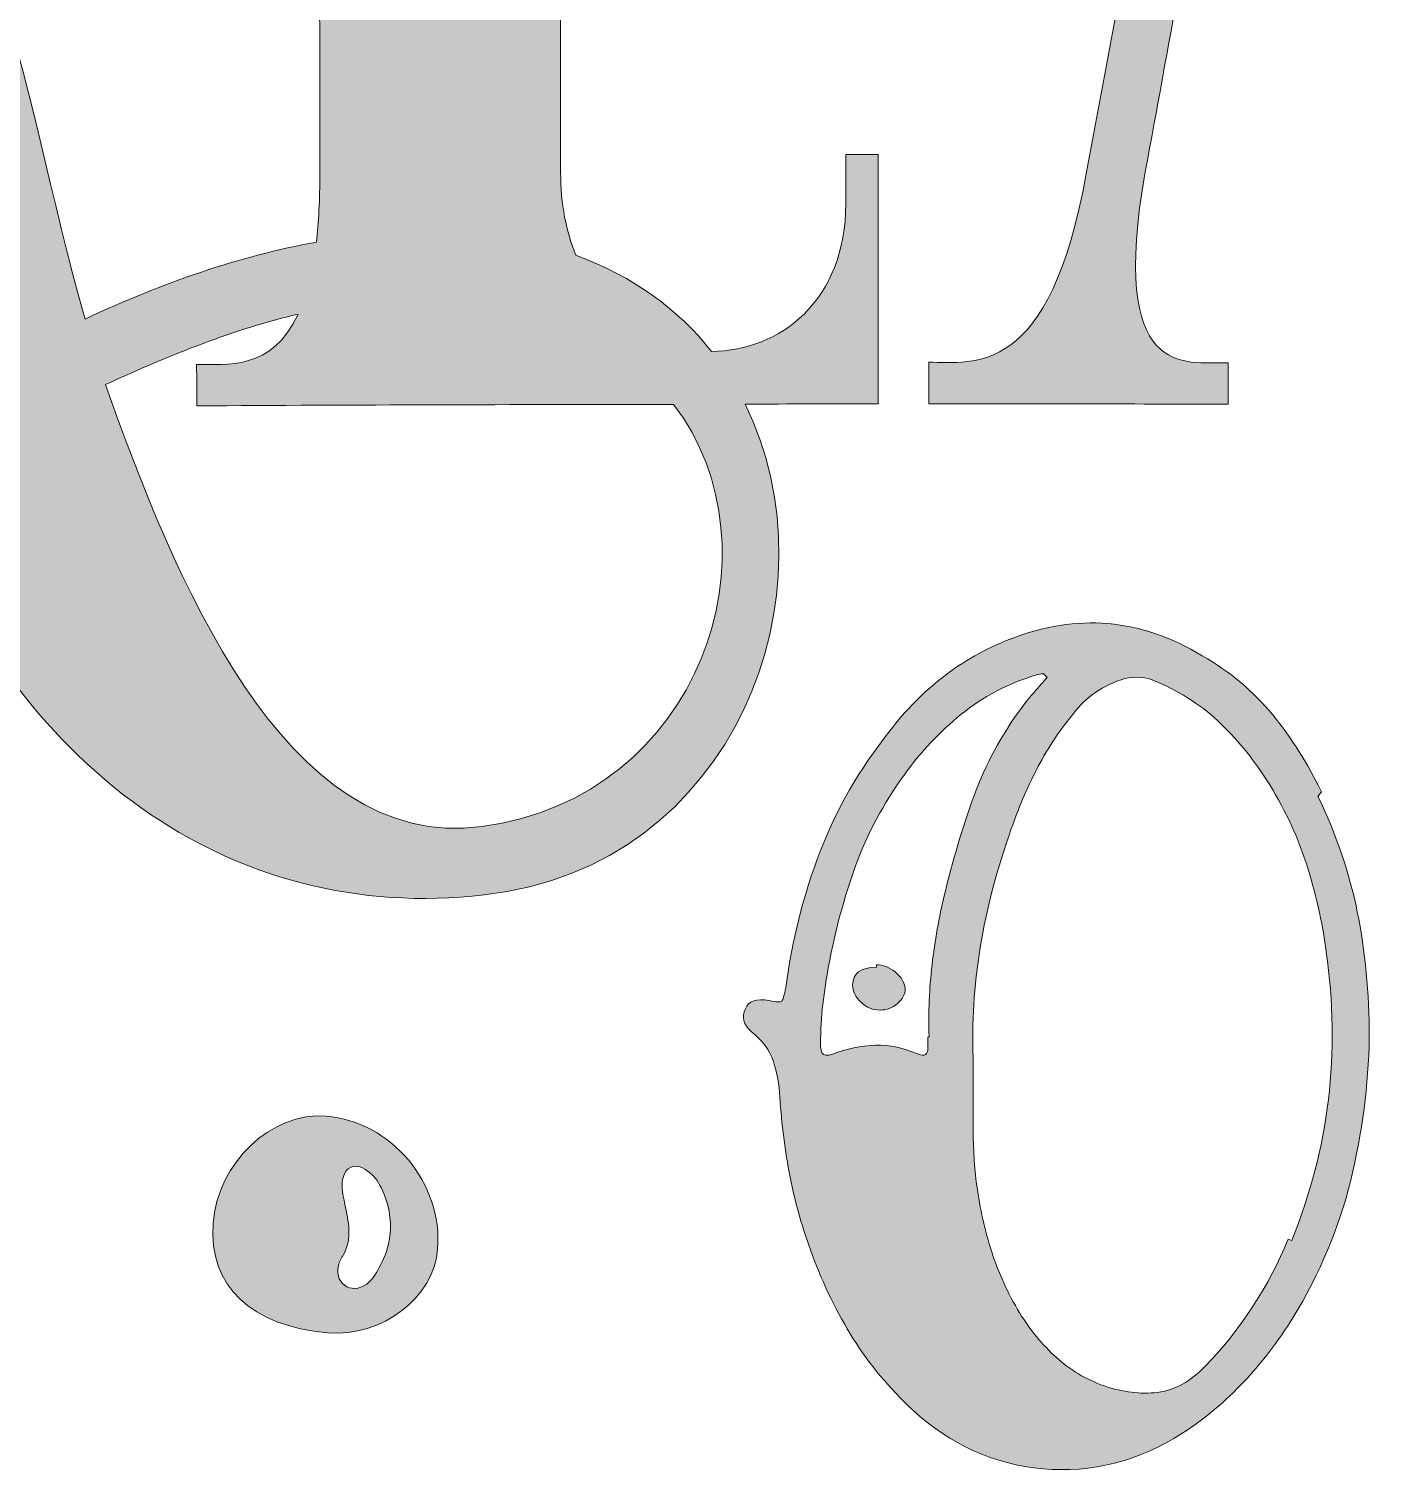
# Model space of a CAD drawing. Header units: inches. Extents: x 29 to 1051, y -1025 to -55.
# Drawn here: x 410.3 to 543.4, y -632 to -490.9 of the extents above; entities that cross this region are included whole.
import ezdxf

# ---------------------------------------------------------------- set-up
doc = ezdxf.new("R2010")
doc.units = ezdxf.units.IN
doc.header["$MEASUREMENT"] = 0
doc.layers.add('Layer 1', color=7, linetype='Continuous')

# ---------------------------------------------------------------- blocks, each defined once
blk = doc.blocks.new('block 2')
at = {"layer": 'Layer 1', "true_color": 0x71020c}
h = blk.add_hatch(color=16, dxfattribs=at)
h.dxf.hatch_style = 2
edge = h.paths.add_edge_path()
edge.add_spline(control_points=[(288.37, -583.17), (331.21, -579.52), (361.75, -558.1), (398.87, -535.97), (408.8, -563.16), (430.14, -578.39), (454.83, -575.52), (479.39, -572.84), (489.45, -545.86), (480.35, -527.54), (484.68, -527.53), (489.02, -527.5), (493.35, -527.5), (493.35, -519.38), (493.35, -511.25), (493.35, -503.13), (492.3, -503.13), (491.24, -503.13), (490.19, -503.13), (490.19, -504.73), (490.19, -506.32), (490.19, -507.91), (490.19, -517.43), (483.76, -522.34), (477.07, -522.38), (473.87, -518.35), (469.46, -515.05), (463.79, -512.99), (462.87, -510.7), (462.31, -508.02), (462.31, -504.87), (462.3, -493.34), (462.29, -481.8), (462.29, -470.26), (476.53, -470.42), (476.14, -474.26), (476.34, -484.77), (477.46, -484.76), (478.58, -484.76), (479.7, -484.76), (479.7, -473.53), (479.7, -462.31), (479.69, -451.08), (478.57, -451.08), (477.45, -451.09), (476.33, -451.09), (476.13, -461.61), (476.53, -465.41), (462.28, -465.73), (462.26, -436.37), (462.25, -407.01), (462.23, -377.65), (462.21, -354.94), (490.17, -354.75), (490.18, -374.38), (490.18, -377.48), (490.18, -379.16), (490.18, -379.63), (491.24, -379.63), (492.29, -379.63), (493.35, -379.63), (493.35, -371.35), (493.35, -363.07), (493.35, -354.79), (471.07, -354.8), (448.79, -355.08), (426.52, -355.63), (426.52, -356.98), (426.52, -358.33), (426.52, -359.68), (430.89, -359.57), (438.62, -357.74), (438.64, -378), (438.68, -420.41), (438.73, -462.59), (438.77, -505), (438.78, -507.57), (438.65, -509.78), (438.43, -511.7), (430.94, -513.07), (423.52, -515.62), (415.84, -519.22), (409.08, -496.24), (408.05, -469.36), (384.69, -461.09), (412.76, -452.03), (421.02, -404.04), (407.9, -377.05), (401.34, -363.94), (389.63, -358.42), (377.34, -357.76), (373.18, -357.47), (369.22, -357.64), (365.06, -357.84), (351.79, -358.47), (338.51, -359.19), (325.25, -360.01), (325.25, -361.33), (325.26, -362.65), (325.26, -363.98), (329.81, -363.7), (337.53, -361.61), (337.59, -381.53), (337.7, -423.13), (337.81, -464.74), (337.92, -506.35), (337.98, -526.26), (330.27, -524.73), (325.72, -524.81), (325.72, -526.13), (325.73, -527.46), (325.73, -528.78), (341.67, -528.54), (357.61, -528.33), (373.56, -528.16), (373.55, -526.82), (373.55, -525.48), (373.55, -524.14), (369, -524.2), (361.29, -525.94), (361.25, -505.92), (361.21, -491.87), (361.18, -477.82), (361.15, -463.77), (363.39, -463.72), (365.63, -463.66), (367.88, -463.6), (383.51, -464.6), (390.93, -515.16), (396.48, -529.83), (360.16, -551.51), (329.8, -572.97), (287.95, -576.71), (241.37, -580.6), (225.38, -528.6), (253.53, -504.14), (261.8, -496.82), (273.65, -494.29), (288.5, -501.48), (290.28, -502.35), (291.86, -503.23), (293.65, -504.34), (291.29, -507.64), (291.89, -511.78), (293.88, -514.74), (299.24, -522.72), (309.09, -513.95), (304.52, -505.92), (301.74, -501.11), (296, -498.03), (291.64, -495.85), (274.22, -487.36), (260, -490.49), (250.16, -499.01), (217.87, -527.26), (235.86, -587.52), (288.37, -583.17)], knot_values=[0, 0, 0, 0, 1, 1, 1, 2, 2, 2, 3, 3, 3, 4, 4, 4, 5, 5, 5, 6, 6, 6, 7, 7, 7, 8, 8, 8, 9, 9, 9, 10, 10, 10, 11, 11, 11, 12, 12, 12, 13, 13, 13, 14, 14, 14, 15, 15, 15, 16, 16, 16, 17, 17, 17, 18, 18, 18, 19, 19, 19, 20, 20, 20, 21, 21, 21, 22, 22, 22, 23, 23, 23, 24, 24, 24, 25, 25, 25, 26, 26, 26, 27, 27, 27, 28, 28, 28, 29, 29, 29, 30, 30, 30, 31, 31, 31, 32, 32, 32, 33, 33, 33, 34, 34, 34, 35, 35, 35, 36, 36, 36, 37, 37, 37, 38, 38, 38, 39, 39, 39, 40, 40, 40, 41, 41, 41, 42, 42, 42, 43, 43, 43, 44, 44, 44, 45, 45, 45, 46, 46, 46, 47, 47, 47, 48, 48, 48, 49, 49, 49, 50, 50, 50, 51, 51, 51, 52, 52, 52, 52], degree=3, periodic=1)
edge = h.paths.add_edge_path()
edge.add_spline(control_points=[(436.64, -518.75), (434.04, -524.33), (429.64, -523.64), (426.73, -523.66), (426.73, -525.01), (426.74, -526.36), (426.74, -527.71), (442.27, -527.61), (457.81, -527.59), (473.35, -527.56), (484.15, -541.74), (476.01, -565.96), (454.62, -568.84), (435.27, -571.48), (424.37, -544.11), (417.82, -525.63), (424.28, -522.64), (430.52, -520.18), (436.64, -518.75)], knot_values=[0, 0, 0, 0, 1, 1, 1, 2, 2, 2, 3, 3, 3, 4, 4, 4, 5, 5, 5, 6, 6, 6, 6], degree=3, periodic=1)
edge = h.paths.add_edge_path()
edge.add_spline(control_points=[(377.95, -455.33), (373.01, -459.47), (366.88, -458.44), (361.14, -458.59), (361.07, -432.53), (361.01, -406.47), (360.95, -380.41), (360.94, -373.82), (361.72, -369.54), (363.1, -366.89), (365.66, -361.12), (372.2, -360.58), (376.56, -362.99), (396.01, -373.53), (395.92, -440.07), (377.95, -455.33)], knot_values=[0, 0, 0, 0, 1, 1, 1, 2, 2, 2, 3, 3, 3, 4, 4, 4, 5, 5, 5, 5], degree=3, periodic=1)
h = blk.add_hatch(color=16, dxfattribs=at)
h.dxf.hatch_style = 2
edge = h.paths.add_edge_path()
edge.add_spline(control_points=[(597.73, -523.95), (593.19, -523.9), (585.68, -525.51), (583.14, -505.3), (576.17, -455.52), (569.18, -405.61), (562.17, -355.61), (550.47, -355.33), (538.97, -355.12), (527.27, -354.98), (527.27, -356.25), (527.27, -357.52), (527.27, -358.8), (534.01, -358.88), (540.35, -361.37), (538.56, -371.35), (530.26, -415.76), (521.99, -460.27), (513.73, -504.83), (510.16, -525.12), (502.65, -523.44), (498.3, -523.44), (498.3, -524.79), (498.3, -526.15), (498.3, -527.5), (507.99, -527.5), (517.87, -527.52), (527.56, -527.55), (527.56, -526.2), (527.56, -524.84), (527.56, -523.49), (523.21, -523.48), (515.9, -525.13), (519.46, -504.84), (520.59, -498.72), (521.71, -492.6), (522.83, -486.47), (535.5, -485.57), (546.57, -488.05), (558.24, -494.58), (558.69, -498.08), (559.15, -501.57), (559.61, -505.07), (562.35, -525.33), (554.84, -523.61), (550.49, -523.59), (550.49, -524.94), (550.49, -526.29), (550.49, -527.64), (566.3, -527.72), (581.72, -527.83), (597.73, -527.97), (597.73, -526.63), (597.73, -525.29), (597.73, -523.95)], knot_values=[0, 0, 0, 0, 1, 1, 1, 2, 2, 2, 3, 3, 3, 4, 4, 4, 5, 5, 5, 6, 6, 6, 7, 7, 7, 8, 8, 8, 9, 9, 9, 10, 10, 10, 11, 11, 11, 12, 12, 12, 13, 13, 13, 14, 14, 14, 15, 15, 15, 16, 16, 16, 17, 17, 17, 18, 18, 18, 18], degree=3, periodic=1)
edge = h.paths.add_edge_path()
edge.add_spline(control_points=[(524.03, -480.27), (530.11, -447.36), (536.21, -414.48), (542.32, -381.67), (547.31, -417.03), (552.29, -452.37), (557.26, -487.67), (546.78, -482.33), (535.31, -479.61), (524.03, -480.27)], knot_values=[0, 0, 0, 0, 1, 1, 1, 2, 2, 2, 3, 3, 3, 3], degree=3, periodic=1)
h = blk.add_hatch(color=16, dxfattribs=at)
h.dxf.hatch_style = 2
edge = h.paths.add_edge_path()
edge.add_spline(control_points=[(509.47, -631.62), (514.24, -632.05), (518.77, -630.9), (523.05, -628.18), (525.31, -626.71), (527.33, -625.01), (529.11, -623.11), (530.9, -621.2), (532.5, -619.12), (533.9, -616.87), (536.54, -612.52), (538.42, -608.03), (539.55, -603.4), (540.68, -598.78), (541.28, -594.13), (541.36, -589.46), (541.36, -585.11), (540.97, -581.01), (540.19, -577.16), (539.41, -573.31), (538.13, -569.56), (536.35, -565.91), (536.35, -565.91), (536.69, -565.44), (536.69, -565.44), (535.37, -562.72), (533.78, -560.21), (531.92, -557.92), (530.05, -555.63), (527.75, -553.7), (525.03, -552.15), (519.05, -548.49), (512.79, -547.95), (506.26, -550.51), (503.85, -551.45), (501.67, -552.67), (499.73, -554.19), (497.78, -555.7), (496.03, -557.47), (494.48, -559.49), (491.52, -563.23), (489.25, -567.17), (487.66, -571.33), (486.06, -575.49), (484.95, -579.9), (484.33, -584.56), (484.18, -585.35), (484.04, -585.79), (483.93, -585.91), (483.81, -586.02), (483.4, -586.01), (482.7, -585.85), (481.46, -585.62), (480.68, -585.89), (480.37, -586.67), (479.98, -587.44), (480.17, -588.18), (480.95, -588.88), (482.04, -589.74), (482.76, -590.71), (483.11, -591.8), (483.46, -592.88), (483.67, -594.05), (483.75, -595.3), (483.91, -597.94), (484.24, -600.54), (484.74, -603.11), (485.25, -605.67), (485.97, -608.2), (486.9, -610.69), (487.99, -613.64), (489.33, -616.38), (490.92, -618.91), (492.52, -621.44), (494.44, -623.75), (496.7, -625.85), (500.43, -629.27), (504.68, -631.19), (509.47, -631.62)], knot_values=[0, 0, 0, 0, 1, 1, 1, 2, 2, 2, 3, 3, 3, 4, 4, 4, 5, 5, 5, 6, 6, 6, 7, 7, 7, 8, 8, 8, 9, 9, 9, 10, 10, 10, 11, 11, 11, 12, 12, 12, 13, 13, 13, 14, 14, 14, 15, 15, 15, 16, 16, 16, 17, 17, 17, 18, 18, 18, 19, 19, 19, 20, 20, 20, 21, 21, 21, 22, 22, 22, 23, 23, 23, 24, 24, 24, 25, 25, 25, 26, 26, 26, 26], degree=3, periodic=1)
edge = h.paths.add_edge_path()
edge.add_spline(control_points=[(514.3, -555.94), (515.08, -555.35), (516.01, -554.87), (517.1, -554.48), (518.11, -554.17), (519.12, -554.17), (520.14, -554.48), (522.62, -555.49), (524.76, -556.83), (526.55, -558.5), (528.34, -560.17), (529.93, -562.1), (531.33, -564.28), (532.96, -566.84), (534.25, -569.54), (535.18, -572.38), (536.11, -575.22), (536.77, -578.12), (537.16, -581.07), (538.56, -590.94), (537.43, -600.35), (533.78, -609.29), (533.78, -609.29), (533.43, -609.17), (533.43, -609.17), (531.56, -613.76), (528.88, -617.88), (525.38, -621.54), (523.9, -623.09), (522.33, -623.96), (520.66, -624.16), (518.99, -624.35), (517.26, -624.14), (515.47, -623.52), (513.68, -622.9), (512.11, -621.96), (510.75, -620.72), (509.39, -619.47), (508.2, -618.04), (507.19, -616.4), (506.02, -614.46), (505.11, -612.46), (504.45, -610.4), (503.79, -608.34), (503.3, -606.18), (502.99, -603.92), (502.76, -602.14), (502.64, -600.27), (502.64, -598.33), (502.64, -596.38), (502.64, -594.09), (502.64, -591.45), (502.49, -588.11), (502.72, -584.51), (503.34, -580.66), (503.96, -576.81), (504.98, -572.95), (506.37, -569.06), (507.07, -567.04), (507.89, -565.11), (508.83, -563.28), (509.76, -561.46), (510.88, -559.73), (512.21, -558.09), (512.83, -557.24), (513.53, -556.52), (514.3, -555.94)], knot_values=[0, 0, 0, 0, 1, 1, 1, 2, 2, 2, 3, 3, 3, 4, 4, 4, 5, 5, 5, 6, 6, 6, 7, 7, 7, 8, 8, 8, 9, 9, 9, 10, 10, 10, 11, 11, 11, 12, 12, 12, 13, 13, 13, 14, 14, 14, 15, 15, 15, 16, 16, 16, 17, 17, 17, 18, 18, 18, 19, 19, 19, 20, 20, 20, 21, 21, 21, 22, 22, 22, 22], degree=3, periodic=1)
edge = h.paths.add_edge_path()
edge.add_spline(control_points=[(488.88, -591.1), (488.34, -591.25), (488.01, -591.21), (487.89, -590.98), (487.77, -590.75), (487.72, -590.44), (487.72, -590.05), (487.72, -588.73), (487.79, -587.44), (487.95, -586.2), (488.1, -584.96), (488.3, -583.67), (488.53, -582.35), (489.15, -579.01), (490.03, -575.78), (491.15, -572.67), (492.28, -569.56), (493.86, -566.61), (495.88, -563.81), (497.51, -561.55), (499.38, -559.57), (501.48, -557.86), (503.58, -556.15), (506.02, -554.87), (508.83, -554.01), (508.98, -553.94), (509.21, -553.9), (509.52, -553.9), (509.52, -553.9), (509.87, -554.25), (509.87, -554.25), (509.48, -554.71), (509.07, -555.18), (508.65, -555.65), (508.22, -556.11), (507.81, -556.62), (507.42, -557.16), (505.4, -559.88), (503.83, -562.8), (502.7, -565.91), (501.57, -569.02), (500.62, -572.21), (499.84, -575.47), (499.3, -577.73), (498.89, -580.02), (498.62, -582.35), (498.35, -584.68), (498.25, -587.02), (498.33, -589.35), (498.33, -589.35), (498.21, -589.46), (498.21, -589.46), (498.21, -589.46), (498.21, -590.51), (498.21, -590.51), (498.21, -591.14), (497.9, -591.33), (497.28, -591.1), (495.88, -590.47), (494.48, -590.18), (493.08, -590.22), (491.68, -590.26), (490.28, -590.55), (488.88, -591.1)], knot_values=[0, 0, 0, 0, 1, 1, 1, 2, 2, 2, 3, 3, 3, 4, 4, 4, 5, 5, 5, 6, 6, 6, 7, 7, 7, 8, 8, 8, 9, 9, 9, 10, 10, 10, 11, 11, 11, 12, 12, 12, 13, 13, 13, 14, 14, 14, 15, 15, 15, 16, 16, 16, 17, 17, 17, 18, 18, 18, 19, 19, 19, 20, 20, 20, 21, 21, 21, 21], degree=3, periodic=1)
h = blk.add_hatch(color=16, dxfattribs=at)
h.dxf.hatch_style = 2
edge = h.paths.add_edge_path()
edge.add_spline(control_points=[(493.2, -582.35), (493.2, -582.35), (493.2, -582.59), (493.2, -582.59), (491.64, -582.59), (490.86, -583.17), (490.86, -584.33), (490.86, -584.96), (491.14, -585.52), (491.68, -586.02), (492.22, -586.53), (492.85, -586.78), (493.55, -586.78), (494.17, -586.78), (494.73, -586.57), (495.24, -586.14), (495.74, -585.71), (496, -585.23), (496, -584.68), (495.92, -584.06), (495.59, -583.52), (495, -583.05), (494.42, -582.59), (493.82, -582.35), (493.2, -582.35)], knot_values=[0, 0, 0, 0, 1, 1, 1, 2, 2, 2, 3, 3, 3, 4, 4, 4, 5, 5, 5, 6, 6, 6, 7, 7, 7, 8, 8, 8, 8], degree=3, periodic=1)
h = blk.add_hatch(color=16, dxfattribs=at)
h.dxf.hatch_style = 2
edge = h.paths.add_edge_path()
edge.add_spline(control_points=[(439.4, -597.14), (434.08, -596.68), (428.75, -601.74), (428.33, -607.65), (427.89, -613.72), (432.09, -617.71), (439.53, -618.32), (444.87, -618.75), (449.91, -614.92), (450.29, -610.14), (450.81, -603.71), (445.76, -597.69), (439.4, -597.14)], knot_values=[0, 0, 0, 0, 1, 1, 1, 2, 2, 2, 3, 3, 3, 4, 4, 4, 4], degree=3, periodic=1)
edge = h.paths.add_edge_path()
edge.add_spline(control_points=[(444.84, -611.45), (444.51, -612.12), (444.16, -612.8), (443.62, -613.33), (442.22, -614.72), (440.14, -613.79), (440.59, -611.74), (440.67, -611.36), (440.9, -611.03), (441.08, -610.69), (441.98, -609.08), (441.56, -607.45), (441.22, -605.75), (441.03, -604.82), (440.65, -603.33), (441.35, -602.51), (442.41, -601.26), (444.09, -602.84), (444.62, -603.85), (445.4, -605.33), (445.78, -606.95), (445.66, -608.54), (445.58, -609.53), (445.32, -610.51), (444.84, -611.45)], knot_values=[0, 0, 0, 0, 1, 1, 1, 2, 2, 2, 3, 3, 3, 4, 4, 4, 5, 5, 5, 6, 6, 6, 7, 7, 7, 8, 8, 8, 8], degree=3, periodic=1)
at = {"layer": 'Layer 1', "lineweight": 0}
for points, knots in [([(288.37, -583.17), (331.21, -579.52), (361.75, -558.1), (398.87, -535.97), (408.8, -563.16), (430.14, -578.39), (454.83, -575.52), (479.39, -572.84), (489.45, -545.86), (480.35, -527.54), (484.68, -527.53), (489.02, -527.5), (493.35, -527.5), (493.35, -519.38), (493.35, -511.25), (493.35, -503.13), (492.3, -503.13), (491.24, -503.13), (490.19, -503.13), (490.19, -504.73), (490.19, -506.32), (490.19, -507.91), (490.19, -517.43), (483.76, -522.34), (477.07, -522.38), (473.87, -518.35), (469.46, -515.05), (463.79, -512.99), (462.87, -510.7), (462.31, -508.02), (462.31, -504.87), (462.3, -493.34), (462.29, -481.8), (462.29, -470.26), (476.53, -470.42), (476.14, -474.26), (476.34, -484.77), (477.46, -484.76), (478.58, -484.76), (479.7, -484.76), (479.7, -473.53), (479.7, -462.31), (479.69, -451.08), (478.57, -451.08), (477.45, -451.09), (476.33, -451.09), (476.13, -461.61), (476.53, -465.41), (462.28, -465.73), (462.26, -436.37), (462.25, -407.01), (462.23, -377.65), (462.21, -354.94), (490.17, -354.75), (490.18, -374.38), (490.18, -377.48), (490.18, -379.16), (490.18, -379.63), (491.24, -379.63), (492.29, -379.63), (493.35, -379.63), (493.35, -371.35), (493.35, -363.07), (493.35, -354.79), (471.07, -354.8), (448.79, -355.08), (426.52, -355.63), (426.52, -356.98), (426.52, -358.33), (426.52, -359.68), (430.89, -359.57), (438.62, -357.74), (438.64, -378), (438.68, -420.41), (438.73, -462.59), (438.77, -505), (438.78, -507.57), (438.65, -509.78), (438.43, -511.7), (430.94, -513.07), (423.52, -515.62), (415.84, -519.22), (409.08, -496.24), (408.05, -469.36), (384.69, -461.09), (412.76, -452.03), (421.02, -404.04), (407.9, -377.05), (401.34, -363.94), (389.63, -358.42), (377.34, -357.76), (373.18, -357.47), (369.22, -357.64), (365.06, -357.84), (351.79, -358.47), (338.51, -359.19), (325.25, -360.01), (325.25, -361.33), (325.26, -362.65), (325.26, -363.98), (329.81, -363.7), (337.53, -361.61), (337.59, -381.53), (337.7, -423.13), (337.81, -464.74), (337.92, -506.35), (337.98, -526.26), (330.27, -524.73), (325.72, -524.81), (325.72, -526.13), (325.73, -527.46), (325.73, -528.78), (341.67, -528.54), (357.61, -528.33), (373.56, -528.16), (373.55, -526.82), (373.55, -525.48), (373.55, -524.14), (369, -524.2), (361.29, -525.94), (361.25, -505.92), (361.21, -491.87), (361.18, -477.82), (361.15, -463.77), (363.39, -463.72), (365.63, -463.66), (367.88, -463.6), (383.51, -464.6), (390.93, -515.16), (396.48, -529.83), (360.16, -551.51), (329.8, -572.97), (287.95, -576.71), (241.37, -580.6), (225.38, -528.6), (253.53, -504.14), (261.8, -496.82), (273.65, -494.29), (288.5, -501.48), (290.28, -502.35), (291.86, -503.23), (293.65, -504.34), (291.29, -507.64), (291.89, -511.78), (293.88, -514.74), (299.24, -522.72), (309.09, -513.95), (304.52, -505.92), (301.74, -501.11), (296, -498.03), (291.64, -495.85), (274.22, -487.36), (260, -490.49), (250.16, -499.01), (217.87, -527.26), (235.86, -587.52), (288.37, -583.17)], [0, 0, 0, 0, 1, 1, 1, 2, 2, 2, 3, 3, 3, 4, 4, 4, 5, 5, 5, 6, 6, 6, 7, 7, 7, 8, 8, 8, 9, 9, 9, 10, 10, 10, 11, 11, 11, 12, 12, 12, 13, 13, 13, 14, 14, 14, 15, 15, 15, 16, 16, 16, 17, 17, 17, 18, 18, 18, 19, 19, 19, 20, 20, 20, 21, 21, 21, 22, 22, 22, 23, 23, 23, 24, 24, 24, 25, 25, 25, 26, 26, 26, 27, 27, 27, 28, 28, 28, 29, 29, 29, 30, 30, 30, 31, 31, 31, 32, 32, 32, 33, 33, 33, 34, 34, 34, 35, 35, 35, 36, 36, 36, 37, 37, 37, 38, 38, 38, 39, 39, 39, 40, 40, 40, 41, 41, 41, 42, 42, 42, 43, 43, 43, 44, 44, 44, 45, 45, 45, 46, 46, 46, 47, 47, 47, 48, 48, 48, 49, 49, 49, 50, 50, 50, 51, 51, 51, 52, 52, 52, 52]), ([(597.73, -523.95), (593.19, -523.9), (585.68, -525.51), (583.14, -505.3), (576.17, -455.52), (569.18, -405.61), (562.17, -355.61), (550.47, -355.33), (538.97, -355.12), (527.27, -354.98), (527.27, -356.25), (527.27, -357.52), (527.27, -358.8), (534.01, -358.88), (540.35, -361.37), (538.56, -371.35), (530.26, -415.76), (521.99, -460.27), (513.73, -504.83), (510.16, -525.12), (502.65, -523.44), (498.3, -523.44), (498.3, -524.79), (498.3, -526.15), (498.3, -527.5), (507.99, -527.5), (517.87, -527.52), (527.56, -527.55), (527.56, -526.2), (527.56, -524.84), (527.56, -523.49), (523.21, -523.48), (515.9, -525.13), (519.46, -504.84), (520.59, -498.72), (521.71, -492.6), (522.83, -486.47), (535.5, -485.57), (546.57, -488.05), (558.24, -494.58), (558.69, -498.08), (559.15, -501.57), (559.61, -505.07), (562.35, -525.33), (554.84, -523.61), (550.49, -523.59), (550.49, -524.94), (550.49, -526.29), (550.49, -527.64), (566.3, -527.72), (581.72, -527.83), (597.73, -527.97), (597.73, -526.63), (597.73, -525.29), (597.73, -523.95)], [0, 0, 0, 0, 1, 1, 1, 2, 2, 2, 3, 3, 3, 4, 4, 4, 5, 5, 5, 6, 6, 6, 7, 7, 7, 8, 8, 8, 9, 9, 9, 10, 10, 10, 11, 11, 11, 12, 12, 12, 13, 13, 13, 14, 14, 14, 15, 15, 15, 16, 16, 16, 17, 17, 17, 18, 18, 18, 18]), ([(436.64, -518.75), (434.04, -524.33), (429.64, -523.64), (426.73, -523.66), (426.73, -525.01), (426.74, -526.36), (426.74, -527.71), (442.27, -527.61), (457.81, -527.59), (473.35, -527.56), (484.15, -541.74), (476.01, -565.96), (454.62, -568.84), (435.27, -571.48), (424.37, -544.11), (417.82, -525.63), (424.28, -522.64), (430.52, -520.18), (436.64, -518.75)], [0, 0, 0, 0, 1, 1, 1, 2, 2, 2, 3, 3, 3, 4, 4, 4, 5, 5, 5, 6, 6, 6, 6]), ([(509.47, -631.62), (514.24, -632.05), (518.77, -630.9), (523.05, -628.18), (525.31, -626.71), (527.33, -625.01), (529.11, -623.11), (530.9, -621.2), (532.5, -619.12), (533.9, -616.87), (536.54, -612.52), (538.42, -608.03), (539.55, -603.4), (540.68, -598.78), (541.28, -594.13), (541.36, -589.46), (541.36, -585.11), (540.97, -581.01), (540.19, -577.16), (539.41, -573.31), (538.13, -569.56), (536.35, -565.91), (536.35, -565.91), (536.69, -565.44), (536.69, -565.44), (535.37, -562.72), (533.78, -560.21), (531.92, -557.92), (530.05, -555.63), (527.75, -553.7), (525.03, -552.15), (519.05, -548.49), (512.79, -547.95), (506.26, -550.51), (503.85, -551.45), (501.67, -552.67), (499.73, -554.19), (497.78, -555.7), (496.03, -557.47), (494.48, -559.49), (491.52, -563.23), (489.25, -567.17), (487.66, -571.33), (486.06, -575.49), (484.95, -579.9), (484.33, -584.56), (484.18, -585.35), (484.04, -585.79), (483.93, -585.91), (483.81, -586.02), (483.4, -586.01), (482.7, -585.85), (481.46, -585.62), (480.68, -585.89), (480.37, -586.67), (479.98, -587.44), (480.17, -588.18), (480.95, -588.88), (482.04, -589.74), (482.76, -590.71), (483.11, -591.8), (483.46, -592.88), (483.67, -594.05), (483.75, -595.3), (483.91, -597.94), (484.24, -600.54), (484.74, -603.11), (485.25, -605.67), (485.97, -608.2), (486.9, -610.69), (487.99, -613.64), (489.33, -616.38), (490.92, -618.91), (492.52, -621.44), (494.44, -623.75), (496.7, -625.85), (500.43, -629.27), (504.68, -631.19), (509.47, -631.62)], [0, 0, 0, 0, 1, 1, 1, 2, 2, 2, 3, 3, 3, 4, 4, 4, 5, 5, 5, 6, 6, 6, 7, 7, 7, 8, 8, 8, 9, 9, 9, 10, 10, 10, 11, 11, 11, 12, 12, 12, 13, 13, 13, 14, 14, 14, 15, 15, 15, 16, 16, 16, 17, 17, 17, 18, 18, 18, 19, 19, 19, 20, 20, 20, 21, 21, 21, 22, 22, 22, 23, 23, 23, 24, 24, 24, 25, 25, 25, 26, 26, 26, 26]), ([(488.88, -591.1), (488.34, -591.25), (488.01, -591.21), (487.89, -590.98), (487.77, -590.75), (487.72, -590.44), (487.72, -590.05), (487.72, -588.73), (487.79, -587.44), (487.95, -586.2), (488.1, -584.96), (488.3, -583.67), (488.53, -582.35), (489.15, -579.01), (490.03, -575.78), (491.15, -572.67), (492.28, -569.56), (493.86, -566.61), (495.88, -563.81), (497.51, -561.55), (499.38, -559.57), (501.48, -557.86), (503.58, -556.15), (506.02, -554.87), (508.83, -554.01), (508.98, -553.94), (509.21, -553.9), (509.52, -553.9), (509.52, -553.9), (509.87, -554.25), (509.87, -554.25), (509.48, -554.71), (509.07, -555.18), (508.65, -555.65), (508.22, -556.11), (507.81, -556.62), (507.42, -557.16), (505.4, -559.88), (503.83, -562.8), (502.7, -565.91), (501.57, -569.02), (500.62, -572.21), (499.84, -575.47), (499.3, -577.73), (498.89, -580.02), (498.62, -582.35), (498.35, -584.68), (498.25, -587.02), (498.33, -589.35), (498.33, -589.35), (498.21, -589.46), (498.21, -589.46), (498.21, -589.46), (498.21, -590.51), (498.21, -590.51), (498.21, -591.14), (497.9, -591.33), (497.28, -591.1), (495.88, -590.47), (494.48, -590.18), (493.08, -590.22), (491.68, -590.26), (490.28, -590.55), (488.88, -591.1)], [0, 0, 0, 0, 1, 1, 1, 2, 2, 2, 3, 3, 3, 4, 4, 4, 5, 5, 5, 6, 6, 6, 7, 7, 7, 8, 8, 8, 9, 9, 9, 10, 10, 10, 11, 11, 11, 12, 12, 12, 13, 13, 13, 14, 14, 14, 15, 15, 15, 16, 16, 16, 17, 17, 17, 18, 18, 18, 19, 19, 19, 20, 20, 20, 21, 21, 21, 21]), ([(514.3, -555.94), (515.08, -555.35), (516.01, -554.87), (517.1, -554.48), (518.11, -554.17), (519.12, -554.17), (520.14, -554.48), (522.62, -555.49), (524.76, -556.83), (526.55, -558.5), (528.34, -560.17), (529.93, -562.1), (531.33, -564.28), (532.96, -566.84), (534.25, -569.54), (535.18, -572.38), (536.11, -575.22), (536.77, -578.12), (537.16, -581.07), (538.56, -590.94), (537.43, -600.35), (533.78, -609.29), (533.78, -609.29), (533.43, -609.17), (533.43, -609.17), (531.56, -613.76), (528.88, -617.88), (525.38, -621.54), (523.9, -623.09), (522.33, -623.96), (520.66, -624.16), (518.99, -624.35), (517.26, -624.14), (515.47, -623.52), (513.68, -622.9), (512.11, -621.96), (510.75, -620.72), (509.39, -619.47), (508.2, -618.04), (507.19, -616.4), (506.02, -614.46), (505.11, -612.46), (504.45, -610.4), (503.79, -608.34), (503.3, -606.18), (502.99, -603.92), (502.76, -602.14), (502.64, -600.27), (502.64, -598.33), (502.64, -596.38), (502.64, -594.09), (502.64, -591.45), (502.49, -588.11), (502.72, -584.51), (503.34, -580.66), (503.96, -576.81), (504.98, -572.95), (506.37, -569.06), (507.07, -567.04), (507.89, -565.11), (508.83, -563.28), (509.76, -561.46), (510.88, -559.73), (512.21, -558.09), (512.83, -557.24), (513.53, -556.52), (514.3, -555.94)], [0, 0, 0, 0, 1, 1, 1, 2, 2, 2, 3, 3, 3, 4, 4, 4, 5, 5, 5, 6, 6, 6, 7, 7, 7, 8, 8, 8, 9, 9, 9, 10, 10, 10, 11, 11, 11, 12, 12, 12, 13, 13, 13, 14, 14, 14, 15, 15, 15, 16, 16, 16, 17, 17, 17, 18, 18, 18, 19, 19, 19, 20, 20, 20, 21, 21, 21, 22, 22, 22, 22]), ([(493.2, -582.35), (493.2, -582.35), (493.2, -582.59), (493.2, -582.59), (491.64, -582.59), (490.86, -583.17), (490.86, -584.33), (490.86, -584.96), (491.14, -585.52), (491.68, -586.02), (492.22, -586.53), (492.85, -586.78), (493.55, -586.78), (494.17, -586.78), (494.73, -586.57), (495.24, -586.14), (495.74, -585.71), (496, -585.23), (496, -584.68), (495.92, -584.06), (495.59, -583.52), (495, -583.05), (494.42, -582.59), (493.82, -582.35), (493.2, -582.35)], [0, 0, 0, 0, 1, 1, 1, 2, 2, 2, 3, 3, 3, 4, 4, 4, 5, 5, 5, 6, 6, 6, 7, 7, 7, 8, 8, 8, 8]), ([(439.4, -597.14), (434.08, -596.68), (428.75, -601.74), (428.33, -607.65), (427.89, -613.72), (432.09, -617.71), (439.53, -618.32), (444.87, -618.75), (449.91, -614.92), (450.29, -610.14), (450.81, -603.71), (445.76, -597.69), (439.4, -597.14)], [0, 0, 0, 0, 1, 1, 1, 2, 2, 2, 3, 3, 3, 4, 4, 4, 4]), ([(444.84, -611.45), (444.51, -612.12), (444.16, -612.8), (443.62, -613.33), (442.22, -614.72), (440.14, -613.79), (440.59, -611.74), (440.67, -611.36), (440.9, -611.03), (441.08, -610.69), (441.98, -609.08), (441.56, -607.45), (441.22, -605.75), (441.03, -604.82), (440.65, -603.33), (441.35, -602.51), (442.41, -601.26), (444.09, -602.84), (444.62, -603.85), (445.4, -605.33), (445.78, -606.95), (445.66, -608.54), (445.58, -609.53), (445.32, -610.51), (444.84, -611.45)], [0, 0, 0, 0, 1, 1, 1, 2, 2, 2, 3, 3, 3, 4, 4, 4, 5, 5, 5, 6, 6, 6, 7, 7, 7, 8, 8, 8, 8])]:
    blk.add_open_spline(points, degree=3, knots=knots, dxfattribs=at)

msp = doc.modelspace()

# ---------------------------------------------------------------- block references
at = {"layer": 'Layer 1'}
msp.add_blockref('block 2', (0, 0), dxfattribs=at)

doc.saveas('drawing.dxf')
